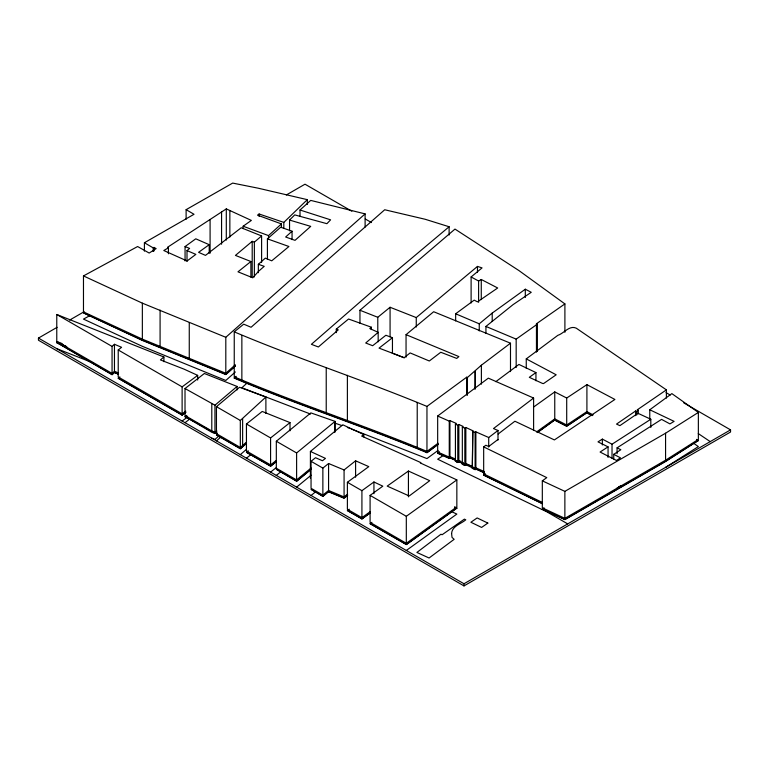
<?xml version="1.0" encoding="UTF-8"?>
<svg xmlns="http://www.w3.org/2000/svg" width="769" height="769" viewBox="0 0 769 769"><rect width="100%" height="100%" fill="white"/><g stroke="black" fill="none" stroke-linecap="round" stroke-linejoin="round"><path stroke-width="1.15" d="M467.437 395.256L467.437 377.502L481.384 365.208L510.491 343.195L433.668 311.733L406.051 334.669L406.051 357.162M289.548 230.854L289.548 220.059L294.738 214.897L326.912 223.683L330.593 219.838L300.016 210.004L300.016 216.002M283.819 228.403L283.819 222.404L307.321 199.661L258.259 188.213L232.68 183.089L186.117 209.668L186.117 219.261M265.891 397.035L240.322 420.47L240.322 447.452L216.454 433.678L216.454 406.686L239.543 387.268L265.891 397.035L265.891 413.462M240.322 447.452L246.157 442.425M217.185 434.091L216.454 434.956L240.322 448.74L246.157 443.453M240.322 448.74L246.157 443.703M246.157 449.605L240.322 454.633M268.516 239.207L268.516 235.602L281.444 223.914L257.5 215.166L259.115 213.993L283.819 222.404M267.41 259.24L267.41 238.851L280.704 227.23L292.057 231.209L285.645 237.015L295.027 240.351L310.724 226.374L289.548 220.059M246.878 383.222L241.86 387.759L310.561 414.058M300.016 210.004L310.724 200.401L365.112 213.888L225.807 337.293L225.807 373.282L142.352 339.139L83.475 311.906L83.475 275.927L137.613 246.532L149.186 253.049L156.145 248.608L153.973 247.416L153.223 247.897L153.223 251.492M336.293 332.65L336.293 329.103L348.549 319.02L371.321 327.2L369.812 328.555L378.165 332.323L378.165 341.792M163.912 361.68L163.912 356.989L56.771 314.492L56.771 341.484L112.063 373.407L112.063 346.415L114.456 344.281L121.579 347.3L118.224 349.972L118.224 376.964L182.118 413.847L185.781 411.146M112.063 373.407L114.456 371.273L114.456 344.281M65.663 345.992L56.771 342.513L112.063 374.686L114.456 372.302L118.522 374.032M112.063 374.686L114.456 372.302M235.343 364.785L225.807 373.282M235.343 365.727L225.807 374.561L142.352 340.427L83.475 312.858L142.352 340.09L225.807 374.224M235.343 366.063L225.807 374.561M235.343 371.965L225.807 380.463L142.352 346.329L83.475 319.097L89.675 315.742M258.346 272.687L258.346 264.296L265.353 258.124L271.726 260.835L288.923 246.503L267.41 238.851M216.454 433.678L217.185 433.053M216.454 434.956L217.185 434.341M216.454 440.858L220.79 437.148M378.165 332.323L365.708 343.003L372.648 345.723L385.875 335.265L392.45 337.716L392.45 353.106M254.366 276.917L254.366 242.129L261.604 235.948L241.226 227.749L205.496 255.385L198.575 252.328L209.216 244.686L195.768 238.813L185.06 246.561L185.06 260.951M359.959 323.268L359.959 310.253L454.988 229.085L519.027 270.63L564.898 303.909L564.898 332.314M214.955 432.197L214.955 405.215L237.063 386.442L204.362 373.494L185.012 388.537L185.012 415.52L211.792 430.976L214.955 432.197L216.723 430.698M214.955 433.226L185.012 416.548L211.792 432.265L214.955 433.485L216.723 431.726M214.955 433.485L216.723 431.986M219.376 435.629L214.955 439.387L211.792 438.167M163.912 356.989L160.433 359.921L184.108 369.168L197.671 375.368L197.671 380.069M254.366 242.129L252.203 241.341L235.439 255.404L250.896 261.508L250.896 277.1M438.07 443.232L426.958 451.403C363.353 424.921 297.661 403.715 234.247 376.839L234.247 331.862L243.715 324.172L251.069 327.267L384.711 209.754L425.17 219.271L449.115 226.749L372.302 291.268L311.397 344.32L318.376 346.982L338.264 329.863L336.293 329.103M471.109 303.005L471.109 276.955L482.057 267.9L477.472 266.42L416.26 317.587L416.26 327.056M187.002 261.383L187.002 250.588L189.616 248.416L185.06 246.561M479.25 330.92L479.25 323.816L492.208 313.089L525.304 289.211L531.244 292.297L513.038 304.649L485.931 326.441L485.931 333.544M296.613 479.952L296.613 452.96L335.092 421.374L310.859 412.886L276.321 441.252L276.321 468.234L296.613 479.952L311.118 468.023M310.407 478.433L310.407 451.441L342.811 424.805L363.804 434.552L363.804 436.898M296.613 480.981L276.321 469.273L296.613 481.24L311.118 469.061M296.613 481.24L311.118 469.311M296.613 487.133L311.118 475.213M276.321 475.425L280.608 471.916M377.781 332.679L377.781 317.289L390.075 307.264L416.26 317.587M438.07 444.52L426.958 452.681C363.353 426.209 297.661 404.994 234.247 378.127L235.968 376.301M234.247 378.127L235.968 376.723M310.407 451.441L325.46 458.391L322.461 460.746L315.521 457.709L311.051 461.304L311.051 488.286L322.865 495.111L322.865 468.119L328.574 463.505L344.079 469.946L355.595 460.804L368.793 466.629L347.386 482.278L347.386 509.27L361.92 517.662L370.235 511.645M322.865 495.111L328.574 490.497L328.574 463.505M322.865 496.14L311.051 489.324L322.865 496.399L328.574 491.526L344.079 497.956L347.617 495.149M322.865 496.399L328.574 491.526M311.051 495.476L315.521 491.881M250.896 261.508L237.977 271.822L252.77 277.801L258.528 271.332L264.219 266.343L258.346 264.296M185.781 412.434L182.118 415.135L118.224 378.242L119.897 376.916M276.129 460.544L270.582 464.918L246.445 450.99L246.445 423.998L262.21 411.453L290.009 422.604L290.009 430.813M276.129 461.823L270.582 466.206L246.445 452.278L248.3 450.797M246.445 458.17L251.078 454.479M328.574 490.497L344.079 496.928L347.617 494.121M328.574 491.776L344.079 498.216L347.617 495.409M270.582 464.918L270.582 437.936L290.009 422.604M270.582 466.206L276.129 461.573M270.582 472.108L276.129 467.725M185.012 416.808L186.829 415.395M185.012 422.71L190.462 418.471M392.45 337.716L379.04 348.126L404.167 357.672L410.137 352.923L429.313 360.997L440.772 352.26L456.719 358.412L458.891 356.585L406.051 334.669M542.501 502.532L483.672 473.896L483.672 446.904L485.835 445.241L488.709 446.501L497.995 439.474M542.501 503.82L483.672 475.184L485.114 473.819M483.672 475.184L485.114 474.069M636.751 415.02L636.751 411.502L638.212 410.377L637.203 409.877L666.396 389.864L576.212 328.142C569.377 324.979 563.84 333.496 557.823 335.342L526.256 358.892L526.256 368.284M498.139 434.004L514.894 421.229L554.391 439.926L614.902 399.457L586.91 384.644L566.705 398.034L566.705 425.017L554.757 418.894L536.493 431.967M533.609 398.044L493.487 428.564L497.995 430.486L488.709 437.503L475.867 431.861L475.867 467.85L475.117 468.359L472.339 467.062L472.81 430.727L465.841 427.477L465.841 463.457L464.832 464.188L462.332 463.025L462.332 427.045L463.159 426.439L458.843 424.488L458.843 460.468L457.786 461.265L455.421 460.208L455.421 424.219L456.411 423.488L449.942 420.633L449.942 456.613L449.259 457.132L437.667 452.009L437.667 416.029L488.334 378.156L533.609 398.044L533.609 430.505M455.335 459.939L449.942 457.565L449.259 458.42L437.667 453.297L439.214 451.778M437.667 453.297L439.214 452.124M443.107 455.623L437.667 459.199L546.778 511.798L567.714 523.891M449.259 457.132L449.259 421.152L449.942 420.633M449.259 458.42L449.942 457.565M457.786 461.265L457.786 425.276L458.843 424.488M472.339 467.062L472.81 430.727M455.421 461.496C455.719 457.718 455.93 464.947 458.843 461.419L463.159 463.371L462.332 464.313L464.832 465.466C466.081 462.717 473.627 467.206 472.339 468.35L475.117 469.648L475.867 468.792L484.432 472.56M457.786 462.544L458.843 461.419M472.339 468.35L472.81 467.658M182.118 413.847L182.118 386.865L197.671 375.368M182.118 415.135L185.781 412.174M182.118 421.037L187.607 416.981M455.652 320.884L455.652 313.781L474.213 300.131L477.462 301.861L497.687 287.991L481.269 279.483L478.606 281.031L471.109 276.955M467.437 377.502L466.677 377.204L426.958 406.417L426.958 451.403M438.07 444.088L426.958 452.681M438.07 450.413L426.958 458.584L351.481 429.073M495.803 381.674L518.921 364.429L535.945 372.571L535.945 380.78M370.235 512.933L361.92 518.95L347.386 510.549L349.251 509.193M649.776 419.163L649.776 409.771L671.866 393.613L698.358 412.424L698.358 439.416L665.57 460.208L564.869 518.344L542.318 507.838L542.318 480.846L546.778 477.626L483.672 446.904M361.92 517.662L361.92 490.67L373.936 481.98L382.818 486.171L370.091 495.39L370.091 522.372L406.311 543.289L456.844 506.896L456.844 479.904L420.297 462.948L420.864 462.621L361.67 436.09L363.804 434.552M361.92 518.95L370.235 512.673M454.69 506.925L456.844 508.174L406.311 544.567L370.091 523.66L371.908 522.343M462.332 463.025L463.159 462.419M462.332 464.313L463.159 463.371M456.844 479.904L406.311 516.297L406.311 543.289M456.844 507.925L406.311 544.567M542.318 509.116L564.869 519.373L665.57 461.237L698.358 440.445L665.57 461.496L564.869 519.633L542.318 509.116L544.096 507.838M535.945 372.571L529.303 377.319L542.558 383.462L543.568 383.568L556.179 374.801L526.256 358.892M533.609 407.041L554.757 391.911L566.705 398.034M537.454 432.303L554.757 419.922L566.705 426.045L586.91 412.655L592.092 415.404M537.454 432.562L554.757 419.922M406.311 550.469L456.844 514.077L451.47 511.587M464.832 464.188L464.832 428.198L465.841 427.477M464.832 465.466L465.841 464.409M408.426 471.041L387.201 486.104L409.214 495.967L429.717 480.683L408.426 471.041L408.426 496.861M243.129 228.624L243.129 226.23L251.357 220.415L226.297 208.889L167.507 247.301L168.421 247.791L168.421 253.789M516.172 367.544L516.172 339.129L537.358 324.134L536.454 323.759L536.454 352.164M536.454 323.759L564.898 303.909M636.751 411.502L635.617 410.963L616.527 424.084L619.881 425.651L637.943 413.28L650.814 419.249L650.814 427.458M475.117 468.359L475.117 432.37L475.867 431.861M475.117 469.648L475.867 468.792M619.458 486.508L616.478 488.748L620.448 485.845M566.705 425.017L586.91 411.626L586.91 384.644M554.757 420.182L566.705 426.305L586.91 412.655M650.814 419.249L612.028 444.203L602.358 439.109L597.994 441.867L608.058 446.856L600.089 452.037L616.478 460.477L620.448 457.834L613.739 454.325L613.739 459.026M613.739 454.325L620.843 449.73L617.074 447.837L617.074 453.7M617.074 447.837L661.561 419.374L669.943 423.902L674.105 421.364L649.776 409.771M698.358 412.424L665.57 433.216L564.869 491.362L542.318 480.846M665.57 467.389L698.358 446.597L693.725 443.309M168.421 247.791L163.797 250.521L187.088 260.97L195.855 254.385L187.002 250.588M683.728 402.841L730.55 429.871L730.55 432.015L463.995 585.911L38.45 340.225L38.45 338.091L57.117 327.306M69.566 320.125L84.09 311.743M286.337 194.97L305.005 184.195L351.827 211.225M38.45 338.091L463.995 583.767L730.55 429.871M144.409 251.146L144.409 242.744L194.019 214.282L186.117 209.668M234.247 331.862C297.661 358.729 363.353 379.934 426.958 406.417M234.247 377.694C297.661 404.571 363.353 425.776 426.958 452.259M335.14 423.21L341.821 425.526M243.129 226.23L268.516 235.602M185.012 388.537L214.955 405.215M83.475 275.927L142.352 303.159L225.807 337.293M56.771 341.484L62.327 343.656M56.771 342.772L66.768 346.684M56.771 348.665L93.078 362.881M392.257 353.106L404.254 357.835M359.959 310.253L377.781 317.289M347.386 427.458L350.376 428.631M485.931 326.441L516.172 339.129M455.652 313.781L479.25 323.816M114.456 371.273L118.522 372.994M114.456 372.552L118.522 374.282M449.942 456.613L455.335 458.997M475.867 467.85L484.432 471.608M475.867 469.128L484.432 472.897M449.942 457.901L456.411 460.756M437.667 416.029L449.259 421.152M437.667 452.96L449.259 458.084M455.421 424.219L457.786 425.276M455.421 461.15L457.786 462.207M458.843 460.468L461.035 461.448M458.843 461.756L463.159 463.707M462.332 427.045L464.832 428.198M462.332 463.976L464.832 465.13M472.339 431.082L475.117 432.37M472.339 468.004L475.117 469.301M454.69 507.184L456.844 508.174M465.841 463.457L472.81 466.706M465.841 464.745L472.81 467.994M483.672 474.925L542.501 503.57M586.91 411.626L593.13 414.924M586.91 412.915L592.092 415.654M365.246 218.973L371.475 222.568M666.041 392.632L670.212 395.035M56.771 314.492L112.063 346.415M118.224 349.972L182.118 386.865M216.454 406.686L240.322 420.47M246.445 423.998L270.582 437.936M276.321 441.252L296.613 452.96M311.051 461.304L322.865 468.119M347.386 482.278L361.92 490.67M370.091 495.39L406.311 516.297M56.771 342.513L112.063 374.436M182.118 414.885L118.224 378.242M216.454 434.706L240.322 448.481M270.582 465.956L246.445 452.278M361.92 518.691L347.386 510.549M406.311 544.317L370.091 523.66M144.409 242.744L153.223 247.897M698.271 433.572L710.22 441.617M696.512 439.387L698.358 440.695M666.396 389.864L666.396 398.073M665.57 433.216L665.57 460.208M638.212 410.377L638.212 413.895M635.617 410.963L635.617 415.654M612.028 444.203L612.028 458.286M608.058 446.856L608.058 457.411M602.358 439.109L602.358 444.982M564.869 491.362L564.869 518.344M554.757 391.911L554.757 418.894M537.358 324.134L537.358 351.366M525.304 289.211L525.304 297.497M510.491 343.195L510.491 371.6M497.995 430.486L497.995 440.079M492.208 313.089L492.208 321.375M488.709 437.503L488.709 447.106M481.384 365.208L481.384 384.144M481.269 279.483L481.269 299.612M478.606 281.031L478.606 302.332M477.472 266.42L477.472 272.341M475.415 370.975L475.415 388.729M474.934 371.465L474.934 389.229M466.677 377.204L466.677 394.958M463.995 583.767L463.995 585.911M449.115 226.749L449.115 235.035M417.221 402.389L417.221 447.375M390.075 307.264L390.075 336.851M373.936 481.98L373.936 493.717M371.321 327.2L371.321 329.574M365.112 213.888L365.112 227.076M355.595 460.804L355.595 477.232M347.386 375.291L347.386 420.268M344.079 469.946L344.079 496.928M335.092 421.374L335.092 431.928M334.698 421.662L334.698 432.216M326.229 367.957L326.229 412.934M307.321 199.661L307.321 204.467M292.057 231.209L292.057 239.611M281.444 223.914L281.444 227.518M261.604 235.948L261.604 262.335M259.115 213.993L259.115 216.397M252.203 241.341L252.203 277.321M242.629 418.653L242.629 445.636M241.86 335.592L241.86 380.578M237.063 386.442L237.063 389.96M229.854 210.658L229.854 237.044M226.297 208.889L226.297 240.072M221.568 211.84L221.568 244.225M211.792 403.994L211.792 430.976M210.091 219.626L210.091 253.212M209.216 244.686L209.216 253.088M189.261 322.759L189.261 358.748M160.087 310.08L160.087 346.069M153.973 247.416L153.973 251.021M142.352 303.159L142.352 339.139M451.595 533.513L452.028 537.387L454.152 539.319L429.073 558.006L416.904 552.44L440.964 534.215L442.108 534.743L464.399 519.123L465.783 519.806C461.102 523.881 452.037 526.063 451.595 533.513M487.825 523.083L481.596 527.428L470.888 522.247L477.136 517.941L487.825 523.083"/></g></svg>
